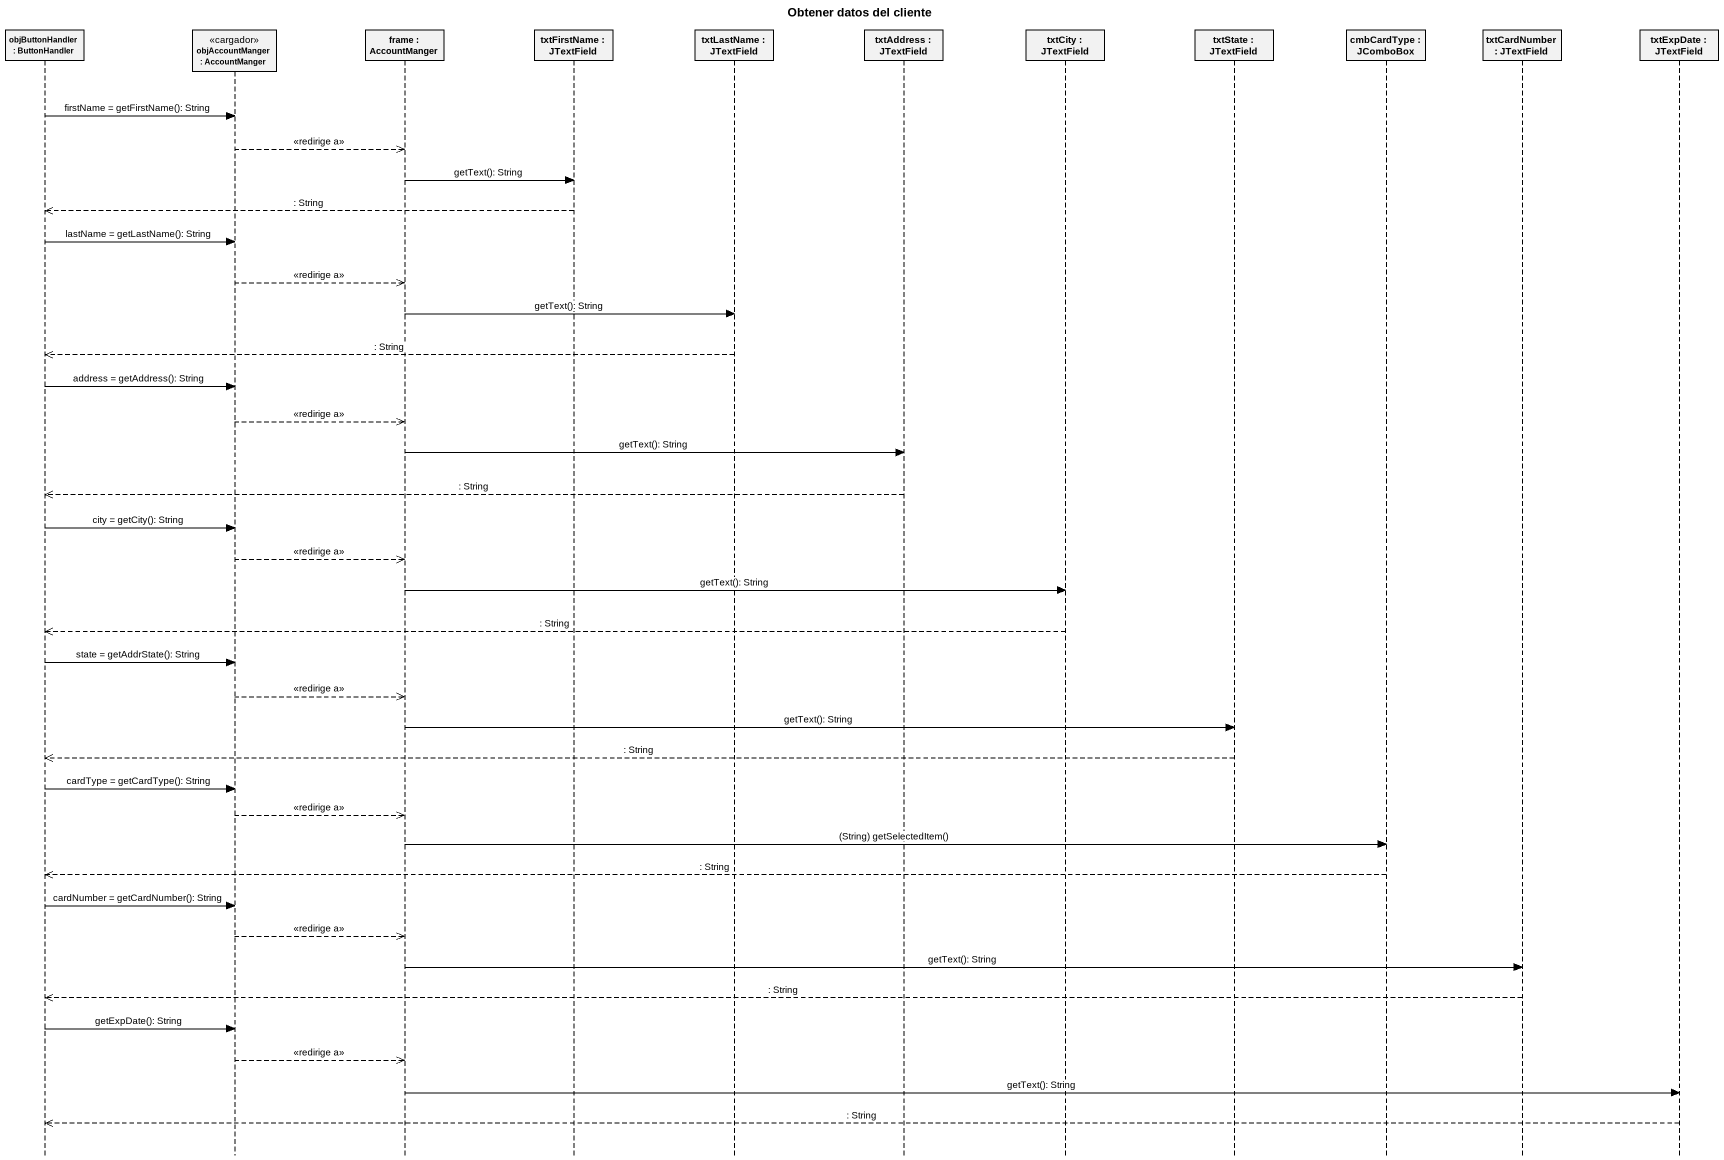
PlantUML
@startuml
title Obtener datos del cliente
hide footbox
participant "objButtonHandler : ButtonHandler" as objButtonHandler
participant "objAccountManger : AccountManger" as objAccountManger <<cargador>>
participant "frame : AccountManger" as frame_
participant "txtFirstName : JTextField" as txtFirstName
participant "txtLastName : JTextField" as txtLastName
participant "txtAddress : JTextField" as txtAddress
participant "txtCity : JTextField" as txtCity
participant "txtState : JTextField" as txtState
participant "cmbCardType : JComboBox" as cmbCardType
participant "txtCardNumber : JTextField" as txtCardNumber
participant "txtExpDate : JTextField" as txtExpDate

objButtonHandler -> objAccountManger : firstName = getFirstName(): String
objAccountManger -->> frame_ : <<redirige a>>
frame_ -> txtFirstName : getText(): String
txtFirstName -->> objButtonHandler : : String
objButtonHandler -> objAccountManger : lastName = getLastName(): String
objAccountManger -->> frame_ : <<redirige a>>
frame_ -> txtLastName : getText(): String
txtLastName -->> objButtonHandler : : String
objButtonHandler -> objAccountManger : address = getAddress(): String
objAccountManger -->> frame_ : <<redirige a>>
frame_ -> txtAddress : getText(): String
txtAddress -->> objButtonHandler : : String
objButtonHandler -> objAccountManger : city = getCity(): String
objAccountManger -->> frame_ : <<redirige a>>
frame_ -> txtCity : getText(): String
txtCity -->> objButtonHandler : : String
objButtonHandler -> objAccountManger : state = getAddrState(): String
objAccountManger -->> frame_ : <<redirige a>>
frame_ -> txtState : getText(): String
txtState -->> objButtonHandler : : String
objButtonHandler -> objAccountManger : cardType = getCardType(): String
objAccountManger -->> frame_ : <<redirige a>>
frame_ -> cmbCardType : (String) getSelectedItem()
cmbCardType -->> objButtonHandler : : String
objButtonHandler -> objAccountManger : cardNumber = getCardNumber(): String
objAccountManger -->> frame_ : <<redirige a>>
frame_ -> txtCardNumber : getText(): String
txtCardNumber -->> objButtonHandler : : String
objButtonHandler -> objAccountManger : getExpDate(): String
objAccountManger -->> frame_ : <<redirige a>>
frame_ -> txtExpDate : getText(): String
txtExpDate -->> objButtonHandler : : String
@enduml
